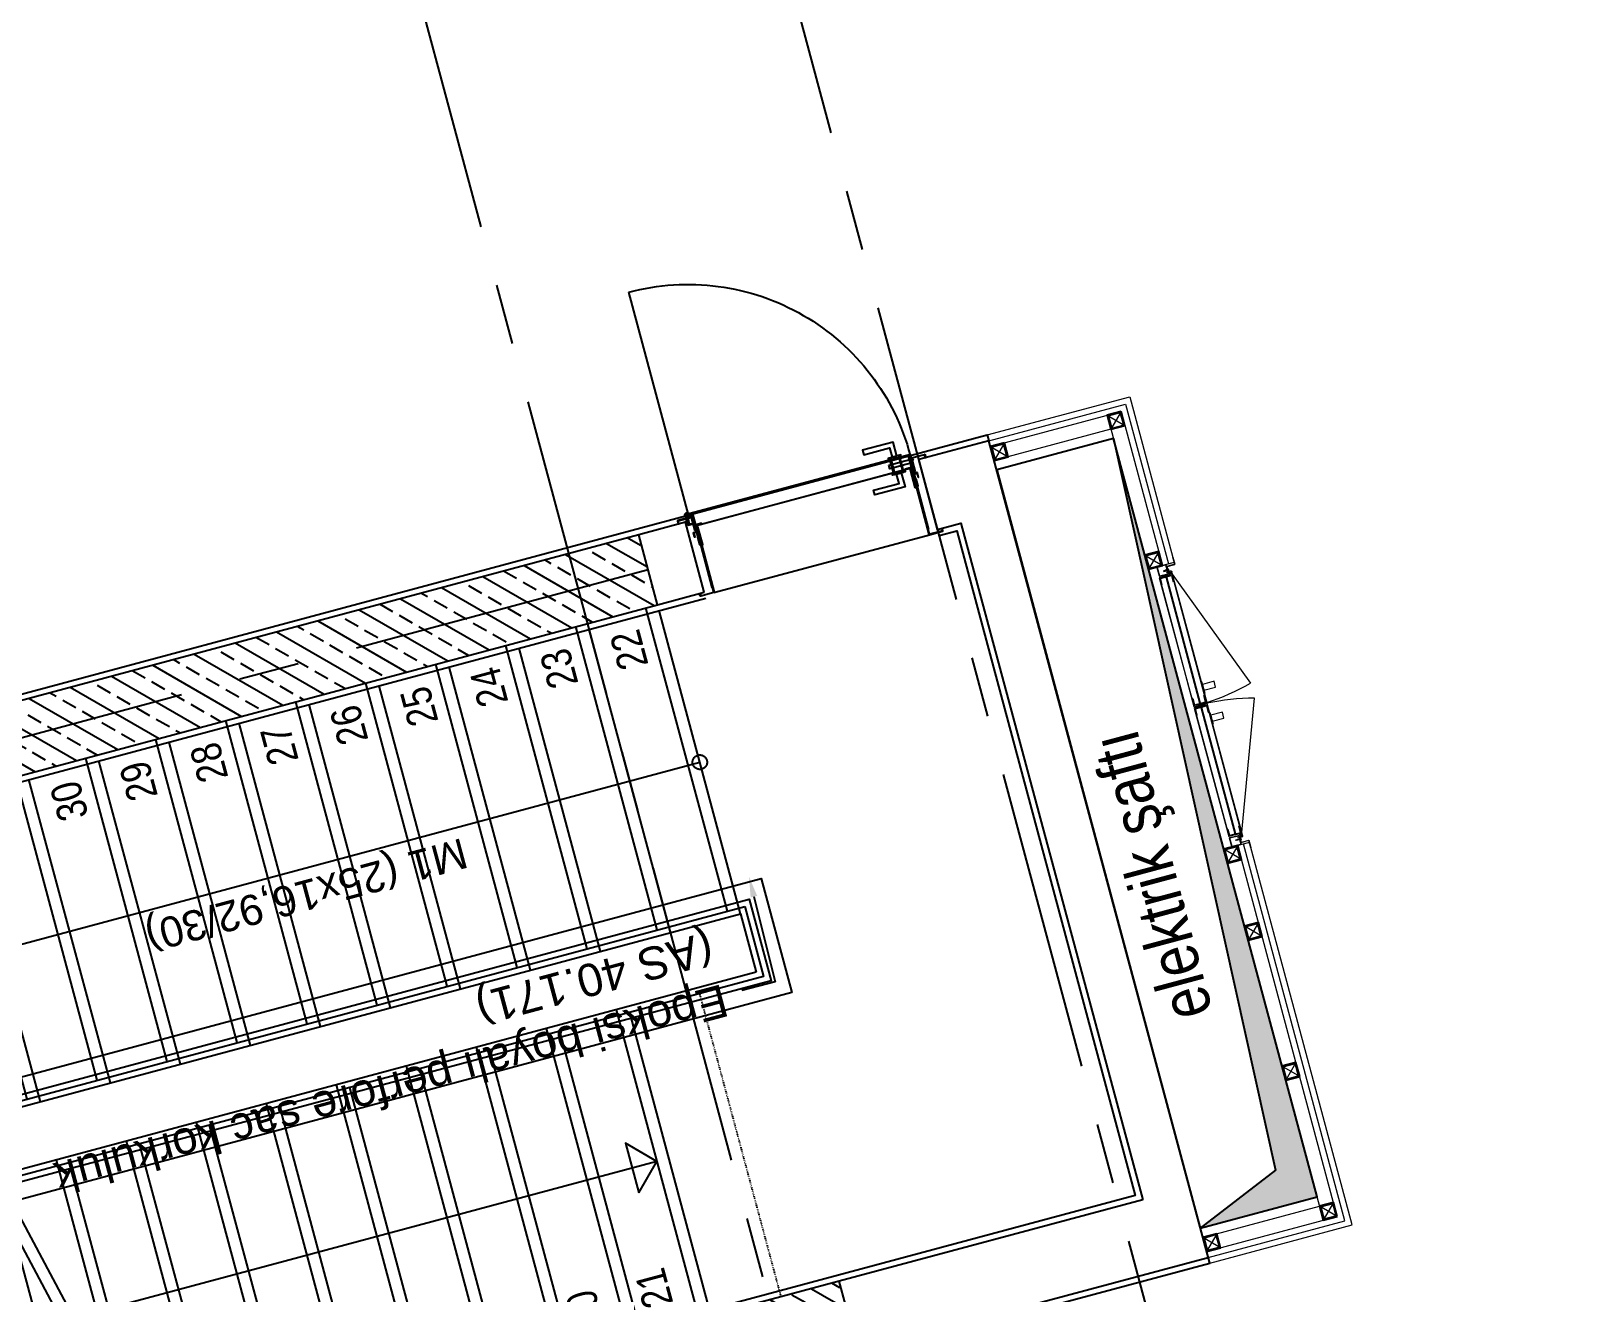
# Model space of a CAD drawing. Header units: centimetres. Extents: x 405564 to 502064, y 46284 to 60634.
# Drawn here: x 462170 to 462813, y 48298 to 48821 of the extents above; entities that cross this region are included whole.
import ezdxf
from ezdxf import colors
from ezdxf.entities.mleader import LeaderData, LeaderLine
from ezdxf.enums import TextEntityAlignment as Align
from ezdxf.math import Vec2, Vec3
from ezdxf.xclip import XClip

# ---------------------------------------------------------------- set-up
doc = ezdxf.new("R2010")
doc.units = ezdxf.units.CM
doc.header["$XCLIPFRAME"] = 0
for name, pattern in [('CENTER', [2, 1.25, -0.25, 0.25, -0.25]), ('DOT', [0.25, 0, -0.25]), ('HIDDEN', [9.525, 6.35, -3.175])]:
    doc.linetypes.add(name, pattern=pattern)
doc.layers.get('0').update_dxf_attribs({"color": 8, "lineweight": 9})
for name, color, linetype, lineweight in [('0-KRCN-MİMARİ-220526', 8, 'Continuous', 9), ('A8-MATERIAALIT', 8, 'Continuous', 0), ('D_Aluminyum-RefEdit0', 8, 'Continuous', 18), ('D_Merkez', 8, 'Continuous', 13), ('G_0.13', 8, 'Continuous', 13), ('TR_Genel', 8, 'Continuous', 9), ('Y-ALCIPAN KIRMIZI', 8, 'Continuous', 20), ('Y-FIGURE-500', 8, 'Continuous', 9), ('Y-GORUNUS_DAHAINCE', 8, 'Continuous', 13), ('Y-PROFIL', 8, 'Continuous', 0), ('Y-PROFILE-STEEL', 8, 'Continuous', 18), ('Y-SIVA', 8, 'Continuous', 13)]:
    doc.layers.add(name, color=color, linetype=linetype, lineweight=lineweight)
for name, color, linetype in [('AS_DUV', 8, 'Continuous'), ('AS_PRFL_CELIK', 8, 'Continuous'), ('AS_PYZ_BINA', 8, 'Continuous')]:
    doc.layers.add(name, color=color, linetype=linetype)
doc.styles.add('Ince', font='swissc.ttf')
doc.styles.add('M00$0$Ince_ITL', font='swissci.ttf')
doc.styles.add('M00$0$Normal', font='swiss.ttf')
doc.styles.add('Normal_ITL', font='swissi.ttf')

# ---------------------------------------------------------------- blocks, each defined once
blk = doc.blocks.new('A$Cbf573e9b')
at = {"layer": 'AS_PYZ_BINA'}
h = blk.add_hatch(dxfattribs=at)
h.set_pattern_fill('ANSI33', color=256, scale=50)
h.set_pattern_definition([(45, (454107.006, -369294.375), (-8.83883476, 8.83883476), []), (45, (454115.845, -369294.375), (-8.83883476, 8.83883476), [6.25, -3.125])])
h.paths.add_polyline_path([(-670, 2520), (-670, 3010), (-380, 3010), (-380, 2520), (-350, 2520), (-350, 3040), (-700, 3040), (-700, 2520)])
at = {"layer": 'AS_PYZ_BINA', "linetype": 'CENTER', "ltscale": 100}
blk.add_line((-365, 2520), (-365, 5016.95), dxfattribs=at)
at = {"layer": 'AS_PYZ_BINA'}
blk.add_lwpolyline([(-700, 3040), (-700, 2520), (-670, 2520), (-670, 3010), (-380, 3010), (-380, 2520), (-350, 2520), (-350, 3040)], close=True, dxfattribs=at)
at = {"layer": 'AS_PYZ_BINA', "linetype": 'CENTER', "ltscale": 100}
for points in [[(-1410, 2550), (501.91, 2550)], [(-1410, 2400), (501.91, 2400)]]:
    blk.add_lwpolyline(points, dxfattribs=at)
blk = doc.blocks.new('M00$0$vida')
for p, q in [((-3.7, 0.2), (-0.9, 1.2)), ((-2.2, 34.4), (-0.9, 34.1)), ((-2.2, 34.4), (2.3, 31.3)), ((-2.2, 34.2), (2.2, 31.1)), ((-2.2, 32.9), (-0.9, 32.6)), ((-2.2, 32.9), (2.3, 29.8)), ((-2.2, 32.7), (2.2, 29.6)), ((-2.2, 31.4), (-0.9, 31.1)), ((-2.2, 31.4), (2.3, 28.3)), ((-2.2, 31.2), (2.2, 28.1)), ((-2.2, 29.9), (-0.9, 29.6)), ((-2.2, 29.9), (2.3, 26.8)), ((-2.2, 29.7), (2.2, 26.6)), ((-2.2, 28.4), (-0.9, 28.1)), ((-2.2, 28.4), (2.3, 25.3)), ((-2.2, 28.2), (2.2, 25.1)), ((-2.2, 26.9), (-0.9, 26.6)), ((-2.2, 26.9), (2.3, 23.8)), ((-2.2, 26.7), (2.2, 23.6)), ((-2.2, 25.4), (-0.9, 25.1)), ((-2.2, 25.4), (2.3, 22.3)), ((-2.2, 25.2), (2.2, 22.1)), ((-2.2, 23.9), (-0.9, 23.6)), ((-2.2, 23.9), (2.3, 20.8)), ((-2.2, 23.7), (2.2, 20.6)), ((-2.2, 22.4), (-0.9, 22.1)), ((-2.2, 22.4), (2.3, 19.3)), ((-2.2, 22.2), (2.2, 19.1)), ((-2.2, 20.9), (-0.9, 20.6)), ((-2.2, 20.9), (2.3, 17.8)), ((-2.2, 20.7), (2.2, 17.6)), ((-2.2, 19.4), (-0.9, 19.1)), ((-2.2, 19.4), (2.3, 16.3)), ((-2.2, 19.2), (2.2, 16.1)), ((-2.2, 17.9), (-0.9, 17.6)), ((-2.2, 17.9), (2.3, 14.8)), ((-2.2, 17.7), (2.2, 14.6)), ((-2.2, 16.4), (-0.9, 16.1)), ((-2.2, 16.4), (2.3, 13.3)), ((-2.2, 16.2), (2, 13.3)), ((-2.2, 14.9), (-0.9, 14.6)), ((-2.2, 14.9), (0.2, 13.3)), ((-2.2, 14.7), (-0.2, 13.3)), ((-2.2, 13.4), (-1.7, 13.3)), ((-2.2, 13.4), (-2, 13.3)), ((-2.2, 13.4), (-1.7, 13.3)), ((-2.2, 13.4), (-2, 13.3)), ((-2.2, 10.4), (-0.9, 10.1)), ((-2.2, 10.4), (2.3, 7.3)), ((-2.2, 10.2), (2.2, 7.1)), ((-2.2, 8.9), (-0.9, 8.6)), ((-2.2, 8.9), (2.3, 5.8)), ((-2.2, 8.7), (2.2, 5.6)), ((-2.2, 7.4), (-0.9, 7.1)), ((-2.2, 7.4), (2.3, 4.3)), ((-2.2, 7.2), (2.2, 4.1)), ((-2.2, 5.9), (-0.9, 5.6)), ((-2.2, 5.9), (2.3, 2.8)), ((-2.2, 5.7), (2.2, 2.6)), ((-2.2, 4.4), (-0.9, 4.1)), ((-2.2, 4.4), (0.6, 2.5)), ((-2.2, 4.2), (0.2, 2.5)), ((-2.2, 2.9), (-1.7, 2.8)), ((-2.2, 2.9), (-2, 2.8)), ((-0.3, 38.1), (-0.9, 36.1)), ((1, 36.1), (-0.9, 36.1)), ((-0.9, 13.3), (-0.9, 36.1)), ((-0.9, 33.5), (-0.9, 32.2)), ((-0.9, 32), (-0.9, 30.7)), ((-0.9, 30.5), (-0.9, 29.2)), ((-0.9, 29), (-0.9, 27.7)), ((-0.9, 27.5), (-0.9, 26.2)), ((-0.9, 26), (-0.9, 24.7)), ((-0.9, 24.5), (-0.9, 23.2)), ((-0.9, 23), (-0.9, 21.7)), ((-0.9, 21.5), (-0.9, 20.2)), ((-0.9, 20), (-0.9, 18.7)), ((-0.9, 18.5), (-0.9, 17.2)), ((-0.9, 17), (-0.9, 15.7)), ((-0.9, 15.5), (-0.9, 14.2)), ((-0.9, 14), (-0.9, 13.3)), ((-0.9, 10.8), (2.2, 8.6)), ((-0.9, 10.8), (-0.9, 9.7)), ((-0.9, 9.5), (-0.9, 8.2)), ((-0.9, 8), (-0.9, 6.7)), ((-0.9, 6.5), (-0.9, 5.2)), ((-0.9, 5), (-0.9, 3.7)), ((-0.9, 3.5), (-0.9, 2.5)), ((-0.9, 1.2), (-0.9, 1.4)), ((-0.5, 10.8), (2.3, 8.8)), ((-0.3, 38.1), (0.5, 38.8)), ((0, -0.3), (0, 0.2)), ((0, -0.3), (0, 0.2)), ((0.4, 38.1), (0.5, 38.8)), ((1, 36.1), (0.4, 38.1)), ((1, 13.3), (1, 36.1)), ((1, 30.5), (1, 31.8)), ((1, 31.7), (1.5, 31.5)), ((1, 29), (1, 30.3)), ((1, 30.2), (1.5, 30)), ((1, 27.5), (1, 28.8)), ((1, 28.7), (1.5, 28.5)), ((1, 26), (1, 27.3)), ((1, 27.2), (1.5, 27)), ((1, 24.5), (1, 25.8)), ((1, 25.7), (1.5, 25.5)), ((1, 23), (1, 24.3)), ((1, 24.2), (1.5, 24)), ((1, 21.5), (1, 22.8)), ((1, 22.7), (1.5, 22.5)), ((1, 20), (1, 21.3)), ((1, 21.2), (1.5, 21)), ((1, 18.5), (1, 19.8)), ((1, 19.7), (1.5, 19.5)), ((1, 17), (1, 18.3)), ((1, 18.2), (1.5, 18)), ((1, 15.5), (1, 16.8)), ((1, 16.7), (1.5, 16.5)), ((1, 14), (1, 15.3)), ((1, 15.2), (1.5, 15)), ((1, 13.3), (1, 13.8)), ((1, 13.7), (1.5, 13.5)), ((1, 13.7), (1.5, 13.5)), ((1, 9.5), (1, 10.8)), ((1, 10.7), (1.5, 10.5)), ((1, 8), (1, 9.3)), ((1, 9.2), (1.5, 9)), ((1, 6.5), (1, 7.8)), ((1, 7.7), (1.5, 7.5)), ((1, 5), (1, 6.3)), ((1, 6.2), (1.5, 6)), ((1, 3.5), (1, 4.8)), ((1, 4.7), (1.5, 4.5)), ((1, 2.5), (1, 3.3)), ((1, 3.2), (1.5, 3)), ((1, 1.2), (1, 1.4)), ((3.7, 0.2), (1, 1.2)), ((1.3, 10.8), (2.2, 10.1)), ((1.6, 10.8), (2.3, 10.3)), ((0, -0.3), (-3.6, -0.3)), ((0, -0.3), (3.6, -0.3))]:
    blk.add_line(p, q)
for centre, radius, start, end in [((-3.6, -0.1), 0.25, 119.91359, 270), ((-2.2, 34.3), 0.0971, 60.32042, 240.32042), ((-2.2, 32.8), 0.0971, 60.32042, 240.32042), ((-2.2, 31.3), 0.0971, 60.32042, 240.32042), ((-2.2, 29.8), 0.0971, 60.32042, 240.32042), ((-2.2, 28.3), 0.0971, 60.32042, 240.32042), ((-2.2, 26.8), 0.0971, 60.32042, 240.32042), ((-2.2, 25.3), 0.0971, 60.32042, 240.32042), ((-2.2, 23.8), 0.0971, 60.32042, 240.32042), ((-2.2, 22.3), 0.0971, 60.32042, 240.32042), ((-2.2, 20.8), 0.0971, 60.32042, 240.32042), ((-2.2, 19.3), 0.0971, 60.32042, 240.32042), ((-2.2, 17.8), 0.0971, 60.32042, 240.32042), ((-2.2, 16.3), 0.0971, 60.32042, 240.32042), ((-2.2, 14.8), 0.0971, 60.32042, 240.32042), ((-2.2, 13.3), 0.0971, 60.32042, 240.32042), ((-2.2, 13.3), 0.0971, 60.32042, 240.32042), ((-2.2, 10.3), 0.0971, 60.32042, 240.32042), ((-2.2, 8.8), 0.0971, 60.32042, 240.32042), ((-2.2, 7.3), 0.0971, 60.32042, 240.32042), ((-2.2, 5.8), 0.0971, 60.32042, 240.32042), ((-2.2, 4.3), 0.0971, 60.32042, 240.32042), ((-2.2, 2.8), 0.0971, 60.32042, 240.32042), ((-3.3, 39), 3.81, 309.1716, 357.59616), ((0, 0), 0.243, 93.37441, 86.62559), ((3.5, 37.9), 3.17, 163.57112, 216.72243), ((2.3, 31.2), 0.0971, 240.32042, 60.32042), ((2.3, 29.7), 0.0971, 240.32042, 60.32042), ((2.3, 28.2), 0.0971, 240.32042, 60.32042), ((2.3, 26.7), 0.0971, 240.32042, 60.32042), ((2.3, 25.2), 0.0971, 240.32042, 60.32042), ((2.3, 23.7), 0.0971, 240.32042, 60.32042), ((2.3, 22.2), 0.0971, 240.32042, 60.32042), ((2.3, 20.7), 0.0971, 240.32042, 60.32042), ((2.3, 19.2), 0.0971, 240.32042, 60.32042), ((2.3, 17.7), 0.0971, 240.32042, 60.32042), ((2.3, 16.2), 0.0971, 240.32042, 60.32042), ((2.3, 14.7), 0.0971, 240.32042, 60.32042), ((2.3, 10.2), 0.0971, 240.32042, 60.32042), ((2.3, 8.7), 0.0971, 240.32042, 60.32042), ((2.3, 7.2), 0.0971, 240.32042, 60.32042), ((2.3, 5.7), 0.0971, 240.32042, 60.32042), ((2.3, 4.2), 0.0971, 240.32042, 60.32042), ((2.3, 2.7), 0.0971, 240.32042, 60.32042), ((3.6, -0.1), 0.25, 270, 60.08641)]:
    blk.add_arc(centre, radius, start, end)
blk = doc.blocks.new('*U183')
at = {"layer": 'AS_PYZ_BINA'}
for points in [[(-97, -1.33), (-97, 0.67), (-96.8, 0.67), (-96.8, -1.33)], [(-3, -1.33), (-3, 0.67), (-3.2, 0.67), (-3.2, -1.33)]]:
    blk.add_hatch(color=256, dxfattribs=at).paths.add_polyline_path(points)
h = blk.add_hatch(color=256, dxfattribs=at)
edge = h.paths.add_edge_path()
edge.add_line((-96.84, -3.96), (-97.06, -3.87))
edge.add_line((-97.06, -3.87), (-97.06, -3.77))
edge.add_line((-97.06, -3.77), (-96.84, -3.86))
edge.add_line((-96.84, -3.86), (-96.84, -3.48))
edge.add_line((-96.84, -3.48), (-97.06, -3.39))
edge.add_line((-97.06, -3.39), (-97.06, -3.29))
edge.add_line((-97.06, -3.29), (-96.84, -3.38))
edge.add_line((-96.84, -3.38), (-96.84, -3.07))
edge.add_line((-96.84, -3.07), (-97.06, -2.98))
edge.add_line((-97.06, -2.98), (-97.06, -2.88))
edge.add_line((-97.06, -2.88), (-96.84, -2.97))
edge.add_line((-96.84, -2.97), (-96.84, -2.83))
edge.add_arc((-96.64, -2.83), 0.2, 90, 180, ccw=False)
edge.add_line((-96.64, -2.63), (-95.85, -2.63))
edge.add_arc((-95.85, -2.73), 0.1, 0, 90, ccw=False)
edge.add_line((-95.75, -2.73), (-95.75, -2.8))
edge.add_arc((-95.85, -2.8), 0.1, 270, 360, ccw=False)
edge.add_line((-95.85, -2.9), (-95.86, -2.9))
edge.add_arc((-95.87, -3.21), 0.31, 87.65996, 159.232)
edge.add_line((-96.16, -3.1), (-96.16, -3.38))
edge.add_line((-96.16, -3.38), (-95.94, -3.33))
edge.add_line((-95.94, -3.33), (-95.94, -3.43))
edge.add_line((-95.94, -3.43), (-96.16, -3.48))
edge.add_line((-96.16, -3.48), (-96.16, -3.85))
edge.add_line((-96.16, -3.85), (-95.94, -3.81))
edge.add_line((-95.94, -3.81), (-95.94, -3.91))
edge.add_line((-95.94, -3.91), (-96.16, -3.95))
edge.add_arc((-96.36, -3.95), 0.2, 270, 360, ccw=False)
edge.add_line((-96.36, -4.15), (-96.64, -4.15))
edge.add_arc((-96.64, -3.95), 0.2, 182.71993, 270, ccw=False)
edge.add_arc((-96.84, -3.96), 0.000132, 2.71993, 134.77906)
h = blk.add_hatch(color=256, dxfattribs=at)
edge = h.paths.add_edge_path()
edge.add_line((-3.16, -3.96), (-2.94, -3.87))
edge.add_line((-2.94, -3.87), (-2.94, -3.77))
edge.add_line((-2.94, -3.77), (-3.16, -3.86))
edge.add_line((-3.16, -3.86), (-3.16, -3.48))
edge.add_line((-3.16, -3.48), (-2.94, -3.39))
edge.add_line((-2.94, -3.39), (-2.94, -3.29))
edge.add_line((-2.94, -3.29), (-3.16, -3.38))
edge.add_line((-3.16, -3.38), (-3.16, -3.07))
edge.add_line((-3.16, -3.07), (-2.94, -2.98))
edge.add_line((-2.94, -2.98), (-2.94, -2.88))
edge.add_line((-2.94, -2.88), (-3.16, -2.97))
edge.add_line((-3.16, -2.97), (-3.16, -2.83))
edge.add_arc((-3.36, -2.83), 0.2, 0, 90)
edge.add_line((-3.36, -2.63), (-4.15, -2.63))
edge.add_arc((-4.15, -2.73), 0.1, 90, 180)
edge.add_line((-4.25, -2.73), (-4.25, -2.8))
edge.add_arc((-4.15, -2.8), 0.1, 180, 270)
edge.add_line((-4.15, -2.9), (-4.14, -2.9))
edge.add_arc((-4.13, -3.21), 0.31, 20.768, 92.34004, ccw=False)
edge.add_line((-3.84, -3.1), (-3.84, -3.38))
edge.add_line((-3.84, -3.38), (-4.06, -3.33))
edge.add_line((-4.06, -3.33), (-4.06, -3.43))
edge.add_line((-4.06, -3.43), (-3.84, -3.48))
edge.add_line((-3.84, -3.48), (-3.84, -3.85))
edge.add_line((-3.84, -3.85), (-4.06, -3.81))
edge.add_line((-4.06, -3.81), (-4.06, -3.91))
edge.add_line((-4.06, -3.91), (-3.84, -3.95))
edge.add_arc((-3.64, -3.95), 0.2, 180, 270)
edge.add_line((-3.64, -4.15), (-3.36, -4.15))
edge.add_arc((-3.36, -3.95), 0.2, 270, 357.28007)
edge.add_arc((-3.16, -3.96), 0.000132, 45.22094, 177.28007, ccw=False)
for p, q in [((-93.5, 2.54), (-93.5, 2.84)), ((-6.5, 2.54), (-6.5, 2.84)), ((-93.5, -2.16), (-93.5, -2.46)), ((-6.5, -2.16), (-6.5, -2.46))]:
    blk.add_line(p, q)
for points in [[(-96, -9.8), (-96, -10.8, 0.414214), (-95.8, -11), (-95.7, -11, 0.414214), (-95.5, -10.8), (-95.5, -3.2, 0.414214), (-95.7, -3), (-95.8, -3, 0.414214), (-96, -3.2), (-96, -3.95, -0.414214), (-96.2, -4.15), (-96.8, -4.15, -0.414214), (-97, -3.95), (-97, 1.3, 0.414214), (-97.2, 1.5), (-102.8, 1.5, 0.414214), (-103, 1.3), (-103, 0), (-102.8, 0), (-102.8, 1.3), (-97.2, 1.3), (-97.2, -3.95, 0.414214), (-96.8, -4.35), (-96.2, -4.35, 0.414214), (-95.8, -3.95), (-95.8, -3.2), (-95.7, -3.2), (-95.7, -10.8), (-95.8, -10.8), (-95.8, -9.8)], [(-4, -9.8), (-4, -10.8, -0.414214), (-4.2, -11), (-4.3, -11, -0.414214), (-4.5, -10.8), (-4.5, -3.2, -0.414214), (-4.3, -3), (-4.2, -3, -0.414214), (-4, -3.2), (-4, -3.95, 0.414214), (-3.8, -4.15), (-3.2, -4.15, 0.414214), (-3, -3.95), (-3, 1.3, -0.414214), (-2.8, 1.5), (2.8, 1.5, -0.414214), (3, 1.3), (3, 0), (2.8, 0), (2.8, 1.3), (-2.8, 1.3), (-2.8, -3.95, -0.414214), (-3.2, -4.35), (-3.8, -4.35, -0.414214), (-4.2, -3.95), (-4.2, -3.2), (-4.3, -3.2), (-4.3, -10.8), (-4.2, -10.8), (-4.2, -9.8)], [(-97.8, -5.01), (-96.2, -5.01, -0.414214), (-96, -5.21), (-96, -31, -0.414214), (-96.2, -31.2), (-101.8, -31.2, -0.414214), (-102, -31), (-102, -30), (-101.8, -30), (-101.8, -31), (-96.2, -31), (-96.2, -5.21), (-97.8, -5.21), (-97.8, -7.01), (-98, -7.01), (-98, -5.21, -0.414214)], [(-2.2, -5.01), (-3.8, -5.01, 0.414214), (-4, -5.21), (-4, -31, 0.414214), (-3.8, -31.2), (1.8, -31.2, 0.414214), (2, -31), (2, -30), (1.8, -30), (1.8, -31), (-3.8, -31), (-3.8, -5.21), (-2.2, -5.21), (-2.2, -7.01), (-2, -7.01), (-2, -5.21, 0.414214)]]:
    blk.add_lwpolyline(points, format="xyb", close=True)
for points in [[(-97.25, 2.99), (-2.75, 2.99)], [(-97.1, 2.84), (-97.1, 2.06), (-96.65, 2.06), (-96.65, 1.91), (-97.25, 1.91), (-97.25, 2.99)], [(-2.9, 2.84), (-97.1, 2.84)], [(-97.1, 2.84), (-93.5, 2.84)], [(-96.5, -2.46), (-96.5, 2.21), (-97.1, 2.21), (-97.1, 2.06), (-96.65, 2.06), (-96.65, -2.61)], [(-93.5, -2.16), (-96.2, -2.16), (-96.2, 2.54), (-93.5, 2.54)], [(-2.9, 2.84), (-6.5, 2.84)], [(-6.5, -2.16), (-3.8, -2.16), (-3.8, 2.54), (-6.5, 2.54)], [(-3.5, -2.46), (-3.5, 2.21), (-2.95, 2.21), (-2.95, 2.06), (-3.35, 2.06), (-3.35, -2.61)], [(-2.9, 2.84), (-2.9, 2.06), (-3.3, 2.06), (-3.3, 1.91), (-2.75, 1.91), (-2.75, 2.99)], [(-96.65, -2.61), (-3.35, -2.61)], [(-3.5, -2.46), (-96.5, -2.46)], [(-6.5, -2.46), (-3.5, -2.46)]]:
    blk.add_lwpolyline(points)
at = {"lineweight": 5}
for points in [[(-96.75, -7.91), (-96.75, -7.33), (-95.76, -5.85), (-95.76, -4.31, 1), (-95.91, -4.31), (-95.91, -5.8), (-96.91, -7.28), (-96.91, -10.34), (-96.53, -11.1), (-96.53, -28.85, 1), (-96.38, -28.85), (-96.38, -11.06), (-96.75, -10.3), (-96.75, -7.91)], [(-3.25, -7.91), (-3.25, -7.33), (-4.24, -5.85), (-4.24, -4.31, -1), (-4.09, -4.31), (-4.09, -5.8), (-3.09, -7.28), (-3.09, -10.34), (-3.47, -11.1), (-3.47, -28.85, -1), (-3.62, -28.85), (-3.62, -11.06), (-3.25, -10.3), (-3.25, -7.91)]]:
    blk.add_lwpolyline(points, format="xyb", dxfattribs=at)
at = {"layer": 'AS_PYZ_BINA'}
for points in [[(-2, 2.7), (-2, 98.05)], [(-100, 0), (-100.12, 0)], [(-100, 0), (-100, -0.12)], [(-97.65, 0.54), (-96.65, 0.54)], [(-97, -1.33), (-97, 0.67), (-96.8, 0.67), (-96.8, -1.33), (-97, -1.33)], [(-3, -1.33), (-3, 0.67), (-3.2, 0.67), (-3.2, -1.33), (-3, -1.33)], [(-0.77, 1.3), (-0.77, -1.42), (-2.8, -1.42)], [(-1.45, 1.5), (-1.45, 1.7)], [(-1.45, -1.2), (-1.45, 1.3)], [(-1.1, 1.5), (-1.1, 1.78)], [(-1.1, -1.2), (-1.1, 1.3)], [(-0.77, -0.65), (-0.42, -0.65), (-0.42, 0.53), (-0.77, 0.53)], [(-0.42, -0.41), (-0.07, -0.41), (-0.07, 0.29), (-0.42, 0.29)], [(0, 0), (0, -0.12)], [(0, 0), (0.12, 0)], [(-1.45, -1.2), (-2.8, -1.2)], [(-1.1, -1.2), (-1.45, -1.2)], [(-100, -30), (-100.12, -30)], [(-100, -30), (-100, -29.87)], [(-3.8, -31.2), (-96.2, -31.2)], [(0, -30), (0, -29.87)], [(0, -30), (0.12, -30)]]:
    blk.add_lwpolyline(points, dxfattribs=at)
for points in [[(-91.55, 3.79), (-91.55, 9.79), (-78.55, 9.79), (-78.55, 7.79), (-89.55, 7.79), (-89.55, 3.79)], [(-96.65, 0.84), (-97.65, 0.84), (-97.65, 0.54), (-96.65, -0.46)], [(-96.65, 1.09), (-96.65, -0.71), (-96.35, -0.71), (-96.35, 1.09)], [(-87.35, 0.97), (-96.35, 0.97), (-96.35, -0.58), (-87.35, -0.58)], [(-93.25, 2.99), (-93.25, 3.79), (-87.85, 3.79), (-87.85, 2.99)], [(-92.65, 3.69), (-92.25, 3.69), (-92.25, -3.36), (-92.65, -3.36)], [(-88.45, 3.69), (-88.85, 3.69), (-88.85, -3.36), (-88.45, -3.36)], [(-93.25, -2.61), (-93.25, -3.41), (-87.85, -3.41), (-87.85, -2.61)], [(-91.55, -3.41), (-91.55, -9.41), (-78.55, -9.41), (-78.55, -7.41), (-89.55, -7.41), (-89.55, -3.41)]]:
    blk.add_lwpolyline(points, close=True, dxfattribs=at)
for points in [[(-2.31, 2.12), (-2.5, 1.85), (-3.7, 1.85), (-3.7, -2.05), (-3.35, -2.05), (-3.35, 1.5), (-2.31, 1.5), (-1.86, 2.16, -68.304727), (-1.83, 2.14), (-2.03, 1.85, 10.077709), (-2.31, 2.12, -10.077709)], [(-95.86, -2.8), (-95.85, -2.8), (-95.85, -2.73), (-96.64, -2.73, 0.414214), (-96.74, -2.83), (-96.74, -3.28, 0.414214), (-96.64, -3.38), (-96.36, -3.38, 0.414214), (-96.26, -3.28), (-96.26, -3.09, -0.343167), (-95.86, -2.8)], [(-4.14, -2.8), (-4.15, -2.8), (-4.15, -2.73), (-3.36, -2.73, -0.414214), (-3.26, -2.83), (-3.26, -3.28, -0.414214), (-3.36, -3.38), (-3.64, -3.38, -0.414214), (-3.74, -3.28), (-3.74, -3.09, 0.343167), (-4.14, -2.8)]]:
    blk.add_lwpolyline(points, format="xyb", dxfattribs=at)
for points in [[(-96.84, -3.96), (-97.06, -3.87), (-97.06, -3.77), (-96.84, -3.86), (-96.84, -3.48), (-97.06, -3.39), (-97.06, -3.29), (-96.84, -3.38), (-96.84, -3.07), (-97.06, -2.98), (-97.06, -2.88), (-96.84, -2.97), (-96.84, -2.83, -0.414214), (-96.64, -2.63), (-95.85, -2.63, -0.414214), (-95.75, -2.73), (-95.75, -2.8, -0.414214), (-95.85, -2.9), (-95.86, -2.9, 0.322856), (-96.16, -3.1), (-96.16, -3.38), (-95.94, -3.33), (-95.94, -3.43), (-96.16, -3.48), (-96.16, -3.85), (-95.94, -3.81), (-95.94, -3.91), (-96.16, -3.95, -0.414214), (-96.36, -4.15), (-96.64, -4.15, -0.400377), (-96.83, -3.96, 0.649774)], [(-96.64, -3.48, 0.414214), (-96.74, -3.58), (-96.74, -3.95, 0.414214), (-96.64, -4.05), (-96.36, -4.05, 0.414214), (-96.26, -3.95), (-96.26, -3.58, 0.414214), (-96.36, -3.48), (-96.64, -3.48)], [(-3.16, -3.96), (-2.94, -3.87), (-2.94, -3.77), (-3.16, -3.86), (-3.16, -3.48), (-2.94, -3.39), (-2.94, -3.29), (-3.16, -3.38), (-3.16, -3.07), (-2.94, -2.98), (-2.94, -2.88), (-3.16, -2.97), (-3.16, -2.83, 0.414214), (-3.36, -2.63), (-4.15, -2.63, 0.414214), (-4.25, -2.73), (-4.25, -2.8, 0.414214), (-4.15, -2.9), (-4.14, -2.9, -0.322856), (-3.84, -3.1), (-3.84, -3.38), (-4.06, -3.33), (-4.06, -3.43), (-3.84, -3.48), (-3.84, -3.85), (-4.06, -3.81), (-4.06, -3.91), (-3.84, -3.95, 0.414214), (-3.64, -4.15), (-3.36, -4.15, 0.400377), (-3.17, -3.96, -0.649774)], [(-3.36, -3.48, -0.414214), (-3.26, -3.58), (-3.26, -3.95, -0.414214), (-3.36, -4.05), (-3.64, -4.05, -0.414214), (-3.74, -3.95), (-3.74, -3.58, -0.414214), (-3.64, -3.48), (-3.36, -3.48)]]:
    blk.add_lwpolyline(points, format="xyb", close=True, dxfattribs=at)
blk.add_arc((-1.95, 3), 95.05, 90.03557, 180.20654, dxfattribs=at)
at = {"layer": 'AS_PYZ_BINA', "yscale": 0.0800000000000001, "zscale": 0.0800000000000001, "rotation": 180}
for p, xscale in [((-96.5, -4.15), -0.0800000000000001), ((-3.5, -4.15), 0.0800000000000001)]:
    blk.add_blockref('M00$0$vida', p, dxfattribs=dict(at, xscale=xscale))
blk = doc.blocks.new('A$Ce8e28fdb')
for points in [[(-290, -190.58), (-152.5, -158.85)], [(-290, -195.71), (-152.5, -163.98)]]:
    blk.add_lwpolyline(points)
at = {"layer": 'AS_PYZ_BINA'}
for points in [[(-222.5, -175), (-222.5, -70), (-67.5, -70), (-67.5, -490)], [(-169.5, -161.15), (-169.5, -118), (-120.5, -118), (-120.5, -502), (-169.5, -502), (-169.5, -166.29)], [(-162.5, -161.15), (-162.5, -125), (-127.5, -125), (-127.5, -495), (-162.5, -495), (-162.5, -166.29)], [(-160, -435), (-160, -125), (0, -125)], [(-157.5, -130), (-287.5, -130)], [(-157.5, -160), (-157.5, -130)], [(-132.5, -130), (-157.5, -130)], [(-132.5, -130), (-132.5, -490)], [(-132.5, -130), (-2.5, -130)], [(-160, -135), (-290, -135)], [(-157.5, -160), (-287.5, -160)], [(-132.5, -160), (-2.5, -160)], [(-130, -155), (-130, -485)], [(-130, -155), (0, -155)], [(-160, -165), (-290, -165)], [(-157.5, -490), (-157.5, -165.13)], [(-222.5, -430), (-222.5, -180.13)], [(-130, -185), (0, -185)], [(-157.5, -190), (-265.26, -190)], [(-132.5, -190), (-2.5, -190)], [(-160, -195), (-290, -195)], [(-130, -215), (0, -215)], [(-157.5, -220), (-287.5, -220)], [(-132.5, -220), (-2.5, -220)], [(-160, -225), (-290, -225)], [(-157.5, -250), (-287.5, -250)], [(-132.5, -250), (-2.5, -250)], [(-130, -245), (0, -245)], [(-160, -255), (-290, -255)], [(-130, -275), (0, -275)], [(-157.5, -280), (-287.5, -280)], [(-132.5, -280), (-2.5, -280)], [(-160, -285), (-290, -285)], [(-130, -305), (0, -305)], [(-157.5, -310), (-287.5, -310)], [(-132.5, -310), (-2.5, -310)], [(-160, -315), (-290, -315)], [(-157.5, -340), (-287.5, -340)], [(-132.5, -340), (-2.5, -340)], [(-130, -335), (0, -335)], [(-160, -345), (-290, -345)], [(-130, -365), (0, -365)], [(-157.5, -370), (-287.5, -370)], [(-132.5, -370), (-2.5, -370)], [(-160, -375), (-290, -375)], [(-130, -395), (0, -395)], [(-157.5, -400), (-287.5, -400)], [(-132.5, -400), (-2.5, -400)], [(-160, -405), (-290, -405)], [(-157.5, -430), (-287.5, -430)], [(-132.5, -430), (-2.5, -430)], [(-130, -425), (0, -425)], [(-160, -435), (-290, -435)], [(-130, -492.5), (-160, -492.5), (-160, -435)], [(-130, -455), (0, -455)], [(-132.5, -460), (-2.5, -460)], [(-130, -485), (0, -485)], [(-130, -485), (-130, -492.5)], [(-132.5, -490), (-157.5, -490)], [(-132.5, -490), (-2.5, -490)]]:
    blk.add_lwpolyline(points, dxfattribs=at)
for points in [[(-233.11, -164.39), (-222.5, -175), (-211.89, -164.39)], [(-233.11, -419.39), (-222.5, -430), (-211.89, -419.39)]]:
    blk.add_lwpolyline(points, close=True, dxfattribs=at)
at = {"layer": 'AS_PYZ_BINA', "linetype": 'DOT'}
for points in [[(-160, -465), (-160, -435)], [(-160, -465), (-290, -465)]]:
    blk.add_lwpolyline(points, dxfattribs=at)
at = {"layer": 'AS_PYZ_BINA'}
blk.add_circle((-67.5, -490), 3, dxfattribs=at)
at = {"layer": 'AS_PYZ_BINA', "style": 'M00$0$Ince_ITL'}
for s, p in [('34', (-23.46, -120)), ('35', (-282.57, -151.42)), ('33', (-23.46, -150)), ('36', (-282.83, -181.42)), ('32', (-23.51, -180)), ('14', (-284.42, -211.42)), ('31', (-22.13, -210)), ('15', (-284.68, -241.42)), ('30', (-23.38, -240)), ('16', (-284.64, -271.42)), ('29', (-22.83, -269.85)), ('17', (-285.17, -301.42)), ('28', (-22.96, -300)), ('18', (-284.57, -331.42)), ('27', (-23.56, -330)), ('19', (-284.44, -361.42)), ('26', (-23.02, -360)), ('20', (-282.16, -391.42)), ('25', (-23.07, -390)), ('21', (-280.91, -421.42)), ('24', (-22.81, -420)), ('23', (-22.97, -450)), ('22', (-23.02, -480))]:
    blk.add_text(s, height=12.5, dxfattribs=at).set_placement(p)
at = {"layer": 'AS_PYZ_BINA', "style": 'M00$0$Normal'}
blk.add_text('M1 (25x16,92/30)', height=12.5, rotation=90, dxfattribs=at).set_placement((-72.23, -386.94))
blk = doc.blocks.new('RUUVIP')
for p, q in [((-5.4, 19), (-5.4, 20.1)), ((-5.4, 20.1), (5.4, 20.1)), ((5.4, 19), (-5.4, 19)), ((-4.2, 20.1), (-3.3, 21.1)), ((-1.4, 17.8), (-1.9, 17.3)), ((-1.9, 17.3), (1.9, 16.7)), ((-1.9, 17.3), (-1.4, 17)), ((-1.4, 16.5), (-1.9, 16)), ((-1.9, 16), (1.9, 15.3)), ((-1.9, 16), (-1.4, 15.6)), ((-1.4, 15.1), (-1.9, 14.7)), ((-1.9, 14.7), (1.9, 14)), ((-1.9, 14.7), (-1.4, 14.3)), ((-1.4, 13.8), (-1.9, 13.3)), ((-1.9, 13.3), (1.9, 12.7)), ((-1.9, 13.3), (-1.4, 12.9)), ((-1.4, 12.5), (-1.9, 12)), ((-1.9, 12), (1.9, 11.3)), ((-1.9, 12), (-1.4, 11.6)), ((-1.4, 11.1), (-1.9, 10.6)), ((-1.9, 10.6), (1.9, 10)), ((-1.9, 10.6), (-1.4, 10.3)), ((-1.4, 9.8), (-1.9, 9.3)), ((-1.9, 9.3), (1.9, 8.6)), ((-1.9, 9.3), (-1.4, 8.9)), ((-1.4, 8.4), (-1.9, 8)), ((-1.9, 8), (1.9, 7.3)), ((-1.9, 8), (-1.4, 7.6)), ((-1.4, 7.1), (-1.9, 6.6)), ((-1.9, 6.6), (1.9, 6)), ((-1.9, 6.6), (-1.4, 6.2)), ((-1.4, 19), (-1.4, 17.8)), ((-1.4, 17), (-1.4, 16.5)), ((-1.4, 15.6), (-1.4, 15.1)), ((-1.4, 14.3), (-1.4, 13.8)), ((-1.4, 12.9), (-1.4, 12.5)), ((-1.4, 11.6), (-1.4, 11.1)), ((-1.4, 10.3), (-1.4, 9.8)), ((-1.4, 8.9), (-1.4, 8.4)), ((-1.4, 7.6), (-1.4, 7.1)), ((-1.4, 6.2), (-1.4, 0.8)), ((-0.6, 6), (-1.4, 6.2)), ((-1.4, 0.8), (0, 0)), ((-0.6, 0.8), (-0.6, 6)), ((0, 0), (-0.6, 0.8)), ((0, 0), (1.4, 0.8)), ((1.4, 17), (1.4, 19)), ((1.9, 16.7), (1.4, 17)), ((1.4, 16.2), (1.9, 16.7)), ((1.4, 15.7), (1.4, 16.2)), ((1.9, 15.3), (1.4, 15.7)), ((1.4, 14.9), (1.9, 15.3)), ((1.4, 14.4), (1.4, 14.9)), ((1.9, 14), (1.4, 14.4)), ((1.4, 13.5), (1.9, 14)), ((1.4, 13), (1.4, 13.5)), ((1.9, 12.7), (1.4, 13)), ((1.4, 12.2), (1.9, 12.7)), ((1.4, 11.7), (1.4, 12.2)), ((1.9, 11.3), (1.4, 11.7)), ((1.4, 10.8), (1.9, 11.3)), ((1.4, 10.4), (1.4, 10.8)), ((1.9, 10), (1.4, 10.4)), ((1.4, 9.5), (1.9, 10)), ((1.4, 9), (1.4, 9.5)), ((1.9, 8.6), (1.4, 9)), ((1.4, 8.2), (1.9, 8.6)), ((1.4, 7.7), (1.4, 8.2)), ((1.9, 7.3), (1.4, 7.7)), ((1.4, 6.8), (1.9, 7.3)), ((1.4, 6.3), (1.4, 6.8)), ((1.9, 6), (1.4, 6.3)), ((1.4, 5.5), (1.9, 6)), ((1.4, 0.8), (1.4, 5.5)), ((3.3, 21.1), (4.2, 20.1)), ((5.4, 20.1), (5.4, 19))]:
    blk.add_line(p, q)
blk.add_arc((0, 10.8), 10.8, 72.45919, 107.54081)
blk = doc.blocks.new('A$C51F07F23')
at = {"layer": 'A8-MATERIAALIT', "rotation": 180}
blk.add_blockref('RUUVIP', (5.4, 21.1), dxfattribs=at)
blk = doc.blocks.new('A$C89ae18b3')
at = {"layer": 'Y-GORUNUS_DAHAINCE'}
h = blk.add_hatch(color=256, dxfattribs=at)
h.paths.add_polyline_path([(3.9, 3.01, 1), (2.9, 3.01, 1)])
h.paths.add_polyline_path([(3, 3.01, -1), (3.8, 3.01, -1)], flags=16)
h = blk.add_hatch(color=256, dxfattribs=at)
h.paths.add_polyline_path([(3.9, 3.01, 1), (2.9, 3.01, 1)])
h.paths.add_polyline_path([(3, 3.01, -1), (3.8, 3.01, -1)], flags=16)
h = blk.add_hatch(color=256, dxfattribs=at)
h.paths.add_polyline_path([(116.1, 3.01, -1), (117.1, 3.01, -1)])
h.paths.add_polyline_path([(117, 3.01, 1), (116.2, 3.01, 1)], flags=16)
at = {"layer": 'AS_PYZ_BINA', "ltscale": 5}
for points in [[(4.95, 0.69), (59.1, 0.69)], [(60.85, 0.69), (115.05, 0.69)]]:
    blk.add_lwpolyline(points, dxfattribs=at)
at = {"layer": 'D_Aluminyum-RefEdit0'}
for points in [[(54.29, 8.69), (51.79, 8.69), (51.79, 3.69), (54.29, 3.69)], [(67.55, 8.69), (65.05, 8.69), (65.05, 3.69), (67.55, 3.69)], [(50.54, 3.69), (55.54, 3.69), (55.54, 3.49), (50.54, 3.49)], [(63.8, 3.69), (68.8, 3.69), (68.8, 3.49), (63.8, 3.49)]]:
    blk.add_lwpolyline(points, close=True, dxfattribs=at)
at = {"layer": 'Y-GORUNUS_DAHAINCE'}
for p, q in [((3.1, 2.01), (3.1, 2.61)), ((3.1, 2.01), (3.1, 2.61)), ((3.7, 2.01), (3.7, 2.61)), ((3.7, 2.01), (3.7, 2.61)), ((116.3, 2.01, 0), (116.3, 2.61, 0)), ((116.9, 2.01, 0), (116.9, 2.61, 0))]:
    blk.add_line(p, q, dxfattribs=at)
at = {"layer": 'Y-GORUNUS_DAHAINCE', "linetype": 'HIDDEN', "ltscale": 10}
for points in [[(3.4, 3.01), (56.51, 23.01, -0.047992), (59.55, 3.49, -0.064089)], [(116.6, 3.01), (62.84, 23.01, 0.047992), (59.8, 3.49, 0.064089)]]:
    blk.add_lwpolyline(points, format="xyb", dxfattribs=at)
at = {"layer": 'Y-GORUNUS_DAHAINCE', "const_width": 0.1}
for points in [[(3.8, 2.01), (3.8, 1.21), (3, 1.21), (3, 2.01)], [(3.8, 2.01), (3.8, 1.21), (3, 1.21), (3, 2.01)], [(3.7, 2.01), (3.7, 1.31), (3.1, 1.31), (3.1, 2.01)], [(3.7, 2.01), (3.7, 1.31), (3.1, 1.31), (3.1, 2.01)]]:
    blk.add_lwpolyline(points, dxfattribs=at)
at = {"layer": 'Y-GORUNUS_DAHAINCE', "const_width": 0.1, "elevation": 0}
for points in [[(116.2, 2.01), (116.2, 1.21), (117, 1.21), (117, 2.01)], [(116.3, 2.01), (116.3, 1.31), (116.9, 1.31), (116.9, 2.01)]]:
    blk.add_lwpolyline(points, dxfattribs=at)
at = {"layer": 'Y-GORUNUS_DAHAINCE'}
for centre, radius in [((3.4, 3.01), 0.5), ((3.4, 3.01), 0.5), ((3.4, 3.01), 0.4), ((3.4, 3.01), 0.4), ((116.6, 3.01, 0), 0.5), ((116.6, 3.01, 0), 0.4)]:
    blk.add_circle(centre, radius, dxfattribs=at)
at = {"layer": 'Y-PROFIL'}
for p, q in [((56.4, 3.04), (56.4, 3.34)), ((59.4, -1.96), (59.4, 3.34)), ((59.85, -1.96), (59.85, 2.01)), ((60.55, -1.96), (60.55, 3.34)), ((63.55, 3.04), (63.55, 3.34)), ((112.35, 3.04, 0), (112.35, 3.34, 0)), ((115.35, -1.96, 0), (115.35, 3.34, 0)), ((56.4, -1.66), (56.4, -1.96)), ((63.55, -1.66), (63.55, -1.96)), ((112.35, -1.66, 0), (112.35, -1.96, 0))]:
    blk.add_line(p, q, dxfattribs=at)
for points in [[(59.4, 3.34), (4.05, 3.34), (4.05, 2.56), (4.45, 2.56), (4.45, 2.41), (3.9, 2.41), (3.9, 3.49), (59.54, 3.49)], [(59.85, -1.96), (4.65, -1.96), (4.65, 2.71), (4.1, 2.71), (4.1, 2.56), (4.5, 2.56), (4.5, -2.11), (60, -2.11)], [(7.65, -1.96), (4.65, -1.96), (4.65, 3.34), (7.65, 3.34)], [(7.65, -1.66), (4.95, -1.66), (4.95, 3.04), (7.65, 3.04)], [(56.4, -1.66), (59.1, -1.66), (59.1, 3.04), (56.4, 3.04)], [(59.85, 2.01), (59.4, 2.01), (59.4, 3.34)], [(59.55, 3.49), (59.55, 2.16), (60, 2.16), (60, -2.11)], [(59.8, 3.49), (116.1, 3.49)], [(59.95, 3.34), (59.95, 2.56), (60.35, 2.56), (60.35, 2.41), (59.8, 2.41), (59.8, 3.49)], [(115.95, 3.34), (59.95, 3.34)], [(60.55, -1.96), (60.55, 2.71), (60, 2.71), (60, 2.56), (60.4, 2.56), (60.4, -2.11)], [(63.55, -1.66), (60.85, -1.66), (60.85, 3.04), (63.55, 3.04)], [(60.4, -2.11), (115.5, -2.11)], [(115.35, -1.96), (60.55, -1.96)]]:
    blk.add_lwpolyline(points, dxfattribs=at)
at = {"layer": 'Y-PROFIL', "elevation": 0}
for points in [[(115.95, 3.34), (112.35, 3.34)], [(112.35, -1.66), (115.05, -1.66), (115.05, 3.04), (112.35, 3.04)], [(115.35, -1.96), (115.35, 2.71), (115.9, 2.71), (115.9, 2.56), (115.5, 2.56), (115.5, -2.11)], [(115.95, 3.34), (115.95, 2.56), (115.55, 2.56), (115.55, 2.41), (116.1, 2.41), (116.1, 3.49)], [(112.35, -1.96), (115.35, -1.96)]]:
    blk.add_lwpolyline(points, dxfattribs=at)
at = {"layer": 'Y-PROFILE-STEEL'}
for p, q in [((2.96, 2.25), (0.8, 2.25)), ((2.96, 2.25), (0.8, 2.25)), ((0.8, 2.19), (2.96, 2.19)), ((0.8, 2.19), (2.96, 2.19)), ((2.96, 2.06), (2.06, 2.06)), ((2.06, 2.06), (2.06, 2)), ((2.96, 2.06), (2.06, 2.06)), ((2.06, 2.06), (2.06, 2)), ((2.06, 2), (2.96, 2)), ((2.06, 2), (2.96, 2)), ((3, 2.15), (3, 2.1)), ((3, 2.15), (3, 2.1)), ((3.06, 2.1), (3.06, 2.15)), ((3.06, 2.1), (3.06, 2.15)), ((116.94, 2.1, 0), (116.94, 2.15, 0)), ((116.94, 2.1, 0), (116.94, 2.15, 0)), ((117, 2.15, 0), (117, 2.1, 0)), ((117, 2.15, 0), (117, 2.1, 0)), ((117.04, 2.25, 0), (119.2, 2.25, 0)), ((117.04, 2.25, 0), (119.2, 2.25, 0)), ((119.2, 2.19, 0), (117.04, 2.19, 0)), ((119.2, 2.19, 0), (117.04, 2.19, 0)), ((117.04, 2.06, 0), (117.94, 2.06, 0)), ((117.04, 2.06, 0), (117.94, 2.06, 0)), ((117.94, 2, 0), (117.04, 2, 0)), ((117.94, 2, 0), (117.04, 2, 0)), ((117.94, 2.06, 0), (117.94, 2, 0)), ((117.94, 2.06, 0), (117.94, 2, 0))]:
    blk.add_line(p, q, dxfattribs=at)
blk.add_lwpolyline([(0.86, 2.19), (0.86, 5.55), (-2.28, 5.55), (-2.28, 5.49), (0.8, 5.49), (0.8, 2.19)], dxfattribs=at)
for points in [[(3.8, 2), (0.2, 2, 0.414214), (0, 1.8), (0, -1.8, 0.414214), (0.2, -2), (3.8, -2, 0.414214), (4, -1.8), (4, 1.8, 0.414214)], [(3.8, 1.85), (0.2, 1.85, 0.414214), (0.15, 1.8), (0.15, -1.8, 0.414214), (0.2, -1.85), (3.8, -1.85, 0.414214), (3.85, -1.8), (3.85, 1.8, 0.414214)], [(116.2, 2), (119.8, 2, -0.414214), (120, 1.8), (120, -1.8, -0.414214), (119.8, -2), (116.2, -2, -0.414214), (116, -1.8), (116, 1.8, -0.414214)], [(116.2, 1.85), (119.8, 1.85, -0.414214), (119.85, 1.8), (119.85, -1.8, -0.414214), (119.8, -1.85), (116.2, -1.85, -0.414214), (116.15, -1.8), (116.15, 1.8, -0.414214)]]:
    blk.add_lwpolyline(points, format="xyb", close=True, dxfattribs=at)
at = {"layer": 'Y-PROFILE-STEEL', "elevation": 0}
blk.add_lwpolyline([(119.14, 2.19), (119.14, 5.55), (122.28, 5.55), (122.28, 5.49), (119.2, 5.49), (119.2, 2.19)], dxfattribs=at)
at = {"layer": 'Y-PROFILE-STEEL'}
for centre, radius, start, end in [((2.96, 2.15), 0.1, 0, 90), ((2.96, 2.15), 0.1, 0, 90), ((2.96, 2.15), 0.04, 0, 90.04196), ((2.96, 2.15), 0.04, 0, 90.04196), ((2.96, 2.1), 0.04, 270, 0), ((2.96, 2.1), 0.1, 270, 0), ((2.96, 2.1), 0.04, 270, 0), ((2.96, 2.1), 0.1, 270, 0), ((117.04, 2.15, 0), 0.1, 90, 180), ((117.04, 2.15, 0), 0.1, 90, 180), ((117.04, 2.1, 0), 0.1, 180, 270), ((117.04, 2.1, 0), 0.1, 180, 270), ((117.04, 2.15, 0), 0.04, 89.95804, 180), ((117.04, 2.15, 0), 0.04, 89.95804, 180), ((117.04, 2.1, 0), 0.04, 180, 270), ((117.04, 2.1, 0), 0.04, 180, 270)]:
    blk.add_arc(centre, radius, start, end, dxfattribs=at)
at = {"layer": 'Y-SIVA'}
blk.add_line((120, 0.43, 0), (120, -1.61, 0), dxfattribs=at)
at = {"layer": 'Y-FIGURE-500', "yscale": 0.09999999962747098, "zscale": 0.09999999962747098, "rotation": 180}
for p, xscale in [((2.87, 2.46), 0.09999999962747098), ((2.87, 2.46), 0.09999999962747098), ((117.13, 2.46, 0), -0.09999999962747098), ((117.13, 2.46, 0), -0.09999999962747098)]:
    blk.add_blockref('A$C51F07F23', p, dxfattribs=dict(at, xscale=xscale))
blk = doc.blocks.new('*U203')
at = {"ltscale": 40}
blk.add_lwpolyline([(0, 0), (0, 6), (6, 6), (6, 0)], close=True, dxfattribs=at)
at = {"layer": 'AS_PRFL_CELIK', "ltscale": 40}
blk.add_lwpolyline([(0.3, 0.3), (0.3, 5.7), (5.7, 5.7), (5.7, 0.3)], close=True, dxfattribs=at)
at = {"layer": 'D_Merkez', "ltscale": 0.015}
for points in [[(0, 0), (6, 6)], [(0, 6), (6, 0)]]:
    blk.add_lwpolyline(points, dxfattribs=at)
blk = doc.blocks.new('zeminkat_planı')
at = {"layer": 'TR_Genel'}
h = blk.add_hatch(color=256, dxfattribs=at)
h.dxf.hatch_style = 1
h.paths.add_polyline_path([(-687.5, 2370), (-687.5, 2320), (-362.5, 2320), (-672.43, 2333.69)])
blk.add_lwpolyline([(-687.5, 2320), (-362.5, 2320), (-362.5, 2370), (-687.5, 2370)], close=True)
blk.add_lwpolyline([(-687.5, 2370), (-687.5, 2320), (-362.5, 2320), (-672.43, 2333.69), (-687.5, 2370)])
at = {"layer": 'AS_PYZ_BINA'}
for points in [[(-702.5, 2980), (-702.5, 3042.5), (-347.5, 3042.5), (-347.5, 2370), (-350, 2370)], [(-382.5, 2400), (-382.5, 2392.5), (-667.5, 2392.5), (-667.5, 3007.5), (-382.5, 3007.5), (-382.5, 2500)], [(-763, 2550), (-763, 2532.5), (-702.5, 2532.5), (-702.5, 2370)], [(-700, 2520), (-700, 2370)], [(-670, 2390), (-670, 2520)], [(-380, 2520), (-380, 2500)], [(-350, 2500), (-350, 2520)], [(-380, 2500), (-350, 2500)], [(-702.5, 2370), (-350, 2370), (-350, 2400)], [(-380, 2400), (-380, 2390), (-670, 2390)], [(-380, 2400), (-350, 2400)]]:
    blk.add_lwpolyline(points, dxfattribs=at)
at = {"layer": 'G_0.13'}
for p, q in [((-538.5, 2320, 0), (-697.5, 2320)), ((-352.5, 2320), (-478.5, 2320, 0))]:
    blk.add_line(p, q, dxfattribs=at)
for points in [[(-691.5, 2370), (-691.5, 2320)], [(-358.5, 2320), (-358.5, 2370)]]:
    blk.add_lwpolyline(points, dxfattribs=at)
at = {"layer": 'Y-ALCIPAN KIRMIZI'}
for points in [[(-702.5, 2370), (-702.5, 2309), (-538.5, 2309)], [(-700, 2370), (-700, 2311.5), (-538.5, 2311.5)], [(-697.5, 2370), (-697.5, 2314), (-538.5, 2314)], [(-347.5, 2370), (-347.5, 2309), (-418.5, 2309)], [(-350, 2370), (-350, 2311.5), (-418.5, 2311.5)], [(-352.5, 2370), (-352.5, 2314), (-418.5, 2314)], [(-418.5, 2309), (-418.5, 2320)]]:
    blk.add_lwpolyline(points, dxfattribs=at)
at = {"layer": 'Y-ALCIPAN KIRMIZI', "elevation": 0}
blk.add_lwpolyline([(-538.5, 2309), (-538.5, 2320)], dxfattribs=at)
for name, p in [('A$Cbf573e9b', (0, 0)), ('A$Ce8e28fdb', (-380, 3010))]:
    blk.add_blockref(name, p)
at = {"rotation": 179.9999999999999}
blk.add_blockref('A$C89ae18b3', (-418.5, 2314.49, 0), dxfattribs=at)
at = {"layer": 'AS_PRFL_CELIK', "xscale": -0.9999999999999999, "rotation": 270}
for p in [(-697.5, 2364), (-697.5, 2314), (-637.5, 2314), (-577.5, 2314), (-544.5, 2314, 0)]:
    blk.add_blockref('*U203', p, dxfattribs=at)
at = {"layer": 'AS_PRFL_CELIK', "xscale": -1}
for p in [(-352.5, 2364, 0), (-412.5, 2314), (-352.5, 2314)]:
    blk.add_blockref('*U203', p, dxfattribs=at)
at = {"layer": 'AS_PYZ_BINA', "ltscale": 40, "xscale": -0.9999999999999999, "rotation": 270}
blk.add_blockref('*U183', (-350, 2500), dxfattribs=at)
at = {"layer": 'AS_PYZ_BINA', "style": 'Ince'}
blk.add_text('elektrik şaftı', height=20, dxfattribs=at).set_placement((-541.25, 2351.74), align=Align.MIDDLE_CENTER)
blk = doc.blocks.new('A$C85dec720')
ref = blk.add_blockref('zeminkat_planı', (7059, 383))
XClip(ref).set_block_clipping_path([(-9126.4697968782, -1655.3396659539), (1140.0000000002, 6527.619333315)])
at = {"layer": 'AS_PYZ_BINA'}
ml = blk.add_multileader_mtext('Standard', dxfattribs=at)
ml.set_content('{\\fSwis721 BT|b0|i0|c162|p34;Epoksi boyalı perfore sac korkuluk\\P(AS 40.171)}', color=256, style='Normal_ITL')
ml.set_leader_properties()
ml.build(insert=Vec2(0, 0))
ml.multileader.update_dxf_attribs({"dogleg_length": 0.379, "arrow_head_size": 8.52, "scale": 75})
ctx = ml.context
ctx.base_point, ctx.scale, ctx.char_height, ctx.arrow_head_size, ctx.landing_gap_size, ctx.plane_origin, ctx.plane_x_axis, ctx.plane_y_axis = Vec3(6515.69, 2910.72), 75, 13.5, 8.52, 7.1, Vec3(6617.57, 2952.86), Vec3(0, 1), Vec3(-1, 0)
notes = []
notes.append((ctx, [(0, (1, 1, 0), (6515.69, 2896.52), (0, 1), 14.2, [(0, [(6560.46, 2895.66)], 0, [])])]))
ctx.mtext.insert, ctx.mtext.text_direction, ctx.mtext.rotation, ctx.mtext.width, ctx.mtext.defined_height, ctx.mtext.flow_direction = Vec3(6506.99, 2917.82), Vec3(0, 1), 1.570796, 383.39, 98.89, 5
for ctx, leaders in notes:
    for number, flags, end, landing, length, lines in leaders:
        leader = LeaderData()
        leader.index, (leader.has_last_leader_line, leader.has_dogleg_vector, leader.attachment_direction) = number, flags
        leader.last_leader_point, leader.dogleg_vector, leader.dogleg_length = Vec3(end), Vec3(landing), length
        for number, points, colour, breaks in lines:
            line = LeaderLine()
            line.index, line.vertices, line.color, line.breaks = number, Vec3.list(points), colors.encode_raw_color(colour), breaks
            leader.lines.append(line)
        ctx.leaders.append(leader)
blk = doc.blocks.new('A$C6A10300A')
at = {"layer": 'AS_DUV'}
ref = blk.add_blockref('A$C85dec720', (28900.96, -17748.98), dxfattribs=dict(at, rotation=105.0255580063709))
XClip(ref).set_block_clipping_path([(6220.3367769278, 6783.7313721173), (4126.4071464743, -1017.0000000052), (7354.8298234051, -1883.5969356479), (9448.7594538586, 5917.1344364745)])

msp = doc.modelspace()

# ---------------------------------------------------------------- block references
at = {"layer": '0-KRCN-MİMARİ-220526'}
msp.add_blockref('A$C6A10300A', (438064.07, 60634.02), dxfattribs=at)

doc.saveas('drawing.dxf')
